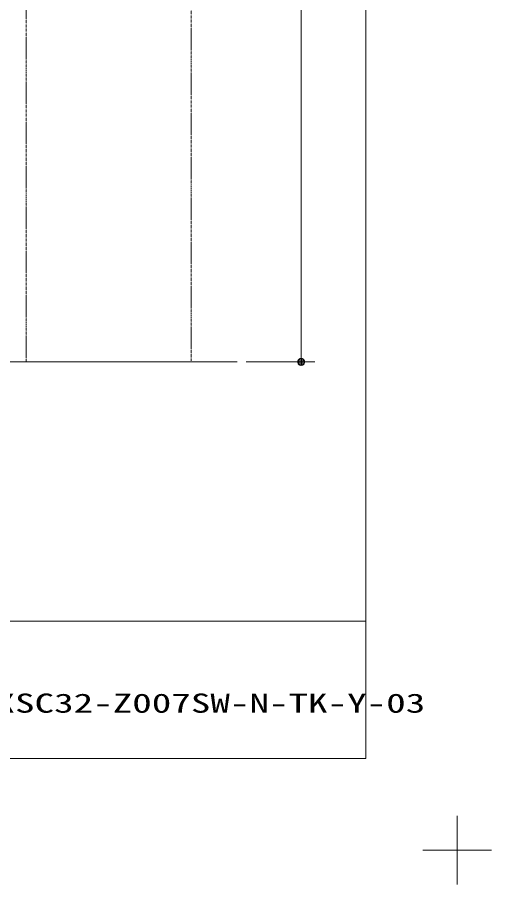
# Model space of a CAD drawing. Units: millimetres, scale not verified. Extents: x -6062 to 6062, y -3045 to 3045.
# Drawn here: x 1452 to 2488, y -3045 to -1152 of the extents above; entities that cross this region are included whole.
import ezdxf
from ezdxf.enums import TextEntityAlignment as Align

# ---------------------------------------------------------------- set-up
doc = ezdxf.new("R2010")
doc.units = ezdxf.units.MM
doc.header["$LTSCALE"] = 20
doc.linetypes.add('DOUBLE_CHAIN1', pattern=[8.8, 5, -1, 0.6, -0.6, 0.6, -1])
for name, color, linetype, lineweight in [('0-0_1図面枠', 7, 'Continuous', 9), ('0-1_3一般', 7, 'Continuous', 9), ('0-3_2寸法-1', 7, 'Continuous', 9), ('0-4_0', 7, 'Continuous', 9)]:
    doc.layers.add(name, color=color, linetype=linetype, lineweight=lineweight)
doc.styles.add('ＭＳ ゴシック', font='')
doc.styles.get('ＭＳ ゴシック').set_extended_font_data('MS Gothic')

# ---------------------------------------------------------------- blocks, each defined once
blk = doc.blocks.new('_Dot')
at = {"layer": '0-4_0'}
for p, q in [((-10, 0), (-20, 0)), ((9.78, 2), (-9.78, 2)), ((7.99, 6), (-7.99, 6)), ((9.16, -3.98), (-9.16, -3.98)), ((6, -7.98), (-6, -7.98))]:
    blk.add_line(p, q, dxfattribs=at)
for points in [[(10, 0), (9.92, 1.25), (9.69, 2.49), (9.3, 3.68), (8.76, 4.82), (8.09, 5.88), (7.29, 6.85), (6.37, 7.71), (5.36, 8.44), (4.26, 9.05), (3.09, 9.51), (1.87, 9.82), (0.63, 9.98), (-0.63, 9.98), (-1.87, 9.82), (-3.09, 9.51), (-4.26, 9.05), (-5.36, 8.44), (-6.37, 7.71), (-7.29, 6.85), (-8.09, 5.88), (-8.76, 4.82), (-9.3, 3.68), (-9.69, 2.49), (-9.92, 1.25), (-10, 0), (0, 0)], [(-10, 0), (-9.92, -1.25), (-9.69, -2.49), (-9.3, -3.68), (-8.76, -4.82), (-8.09, -5.88), (-7.29, -6.85), (-6.37, -7.71), (-5.36, -8.44), (-4.26, -9.05), (-3.09, -9.51), (-1.87, -9.82), (-0.63, -9.98), (0.63, -9.98), (1.87, -9.82), (3.09, -9.51), (4.26, -9.05), (5.36, -8.44), (6.37, -7.71), (7.29, -6.85), (8.09, -5.88), (8.76, -4.82), (9.3, -3.68), (9.69, -2.49), (9.92, -1.25), (10, 0), (0, 0)]]:
    blk.add_lwpolyline(points, close=True, dxfattribs=at)
blk = doc.blocks.new('グループ-23')
at = {"layer": '0-1_3一般'}
blk.add_line((54256.6, -38080), (74384, -38080), dxfattribs=at)
blk = doc.blocks.new('グループ-41')
at = {"layer": '0-1_3一般', "linetype": 'DOUBLE_CHAIN1'}
blk.add_lwpolyline([(72384, 21724.9), (72384, -38080), (65184, -38080), (65184, 21724.9)], close=True, dxfattribs=at)
blk = doc.blocks.new('グループ-42')
at = {"layer": '0-1_3一般'}
for name in ['グループ-23', 'グループ-41']:
    blk.add_blockref(name, (0, 0), dxfattribs=at)
blk = doc.blocks.new('グループ-44')
at = {"layer": '0-0_1図面枠'}
for p, q in [((84000, -57900), (84000, -60900)), ((85500, -59400), (82500, -59400))]:
    blk.add_line(p, q, dxfattribs=at)
blk = doc.blocks.new('グループ-46')
at = {"layer": '0-0_1図面枠'}
blk.add_line((-80000, -49400), (80000, -49400), dxfattribs=at)
blk.add_lwpolyline([(-80000, 55400), (80000, 55400), (80000, -55400), (-80000, -55400)], close=True, dxfattribs=at)
blk = doc.blocks.new('図面枠')
at = {"layer": '0-0_1図面枠'}
for name in ['グループ-44', 'グループ-46']:
    blk.add_blockref(name, (0, 0), dxfattribs=at)

msp = doc.modelspace()

# ---------------------------------------------------------------- linework, layer by layer
at = {"layer": '0-3_2寸法-1'}
for p, q in [((2071.7, 1071.24), (2071.7, -1888.99)), ((1951.7, -1904), (2101.7, -1904))]:
    msp.add_line(p, q, dxfattribs=at)

# ---------------------------------------------------------------- block references
at = {"layer": '0-0_1図面枠', "xscale": 0.05, "yscale": 0.05}
msp.add_blockref('図面枠', (-1787.5, 0), dxfattribs=at)
at = {"layer": '0-1_3一般', "xscale": 0.05, "yscale": 0.05}
msp.add_blockref('グループ-42', (-1787.5, 0), dxfattribs=at)
at = {"layer": '0-3_2寸法-1', "xscale": 0.7503418, "yscale": 0.7503418, "rotation": 270}
msp.add_blockref('_Dot', (2071.7, -1904), dxfattribs=at)

# ---------------------------------------------------------------- texts
at = {"layer": '0-0_1図面枠', "style": 'ＭＳ ゴシック', "width": 1.5}
msp.add_text('AXSC32-Z007SW-N-TK-Y-03', height=41.79, dxfattribs=at).set_placement((1361.76, -2682.24), align=Align.BOTTOM_LEFT)

doc.saveas('drawing.dxf')
